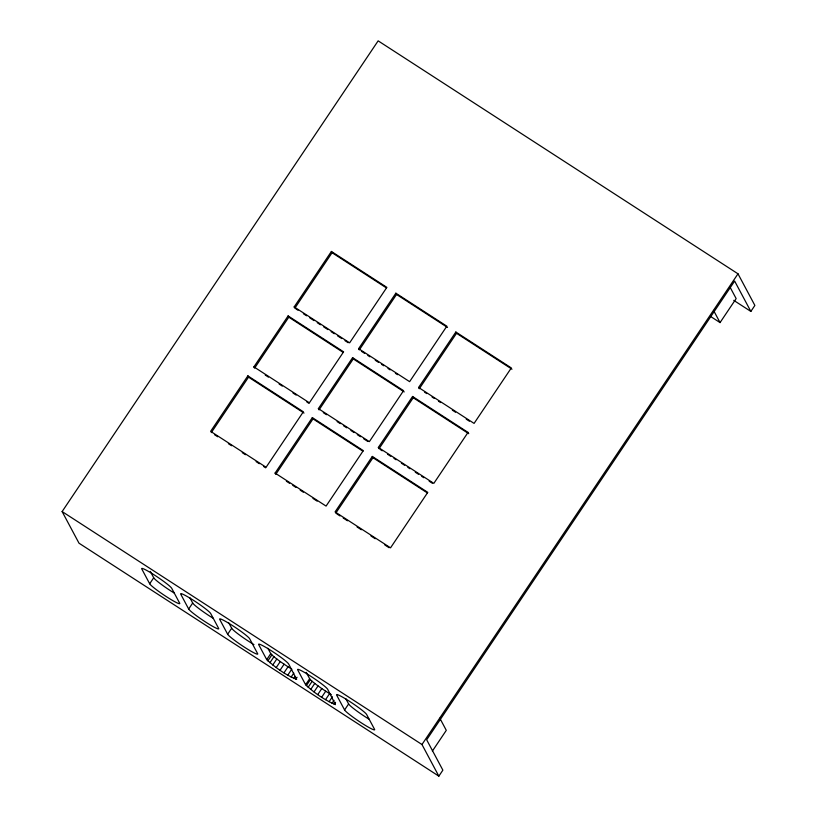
<?xml version="1.0" encoding="UTF-8"?>
<svg xmlns="http://www.w3.org/2000/svg" width="817" height="817" viewBox="0 0 817 817"><rect width="100%" height="100%" fill="white"/><g stroke="black" fill="none" stroke-linecap="round" stroke-linejoin="round"><path stroke-width="1.23" d="M750.854 311.43L734.636 281.068L426.668 739.793L442.875 770.155L438.852 776.15L79.004 543.193L62.123 511.565L378.148 40.85L737.996 273.807L754.877 305.435L750.854 311.43L733.748 300.36M247.857 375.881L210.623 431.345L266.097 467.263L303.342 411.799L247.857 375.881L248.542 377.148L304.016 413.065M253.903 366.884L288.115 315.924L343.6 351.831L309.377 402.801L253.903 366.884L254.577 368.15L288.799 317.18L288.115 315.924M294.161 306.926L331.396 251.462L386.87 287.37L349.635 342.844L294.161 306.926L294.835 308.193L332.07 252.719L331.396 251.462M211.297 432.612L248.542 377.148M149.685 583.767L141.75 568.908A18.137 1.705 33.9 0 1 155.056 575.454A18.137 1.705 33.9 0 1 171.733 588.322L179.669 603.181A18.137 1.705 33.9 0 1 166.362 596.645A18.137 1.705 33.9 0 1 149.685 583.767L153.708 577.772L150.308 571.41M275.094 473.084L312.329 417.62L363.31 450.627L326.075 506.091L275.094 473.084L275.768 474.35L313.013 418.886L312.329 417.62M318.375 408.623L352.597 357.662L403.567 390.659L369.355 441.629L318.375 408.623L319.049 409.889L353.271 358.918L352.597 357.662M358.632 348.665L395.867 293.201L446.848 326.197L409.613 381.662L358.632 348.665L359.306 349.931L396.541 294.457L395.867 293.201M188.666 609.012L180.731 594.143A18.137 1.705 33.9 0 1 194.037 600.689A18.137 1.705 33.9 0 1 210.715 613.557L218.65 628.426A18.137 1.705 33.9 0 1 205.353 621.88A18.137 1.705 33.9 0 1 188.666 609.012L192.689 603.017L189.861 597.707M227.647 634.247L219.712 619.388A18.137 1.705 33.9 0 1 233.019 625.924A18.137 1.705 33.9 0 1 249.696 638.792L257.641 653.661A18.137 1.705 33.9 0 1 244.334 647.115A18.137 1.705 33.9 0 1 227.647 634.247L231.671 628.253L228.842 622.942M372.307 456.448L335.072 511.912L390.546 547.829L427.781 492.365L372.307 456.448L372.981 457.714L427.393 492.937M413.239 397.746L379.027 448.717L378.342 447.45L412.565 396.48L468.039 432.397L468.713 433.664L413.239 397.746L412.565 396.48M418.6 387.493L455.845 332.019L511.319 367.936L474.085 423.4L418.6 387.493L419.284 388.759L456.519 333.285L455.845 332.019M335.746 513.178L372.981 457.714M266.73 659.636L258.693 644.623A18.137 1.705 33.9 0 1 272 651.169A18.137 1.705 33.9 0 1 288.687 664.037L296.632 679.346C285.593 675.056 275.482 667.632 266.73 659.636L270.754 653.641L267.884 648.279M267.853 660.902L271.877 654.897L270.754 653.641M269.916 662.72L273.94 656.725L271.877 654.897M272.776 664.987L276.8 658.992L273.94 656.725M276.238 667.54L280.262 661.545L276.8 658.992M280.068 670.206L284.091 664.201L280.262 661.545M283.999 672.799L288.033 666.805L291.802 669.154L287.778 675.148M291.138 677.089L293.824 673.096M293.844 678.498L295.182 676.496M295.723 679.264L297.061 677.262M468.039 432.397L433.827 483.368L378.342 447.45M305.619 684.717L297.684 669.858A18.137 1.705 33.9 0 1 310.981 676.405A18.137 1.705 33.9 0 1 327.668 689.272L335.43 704.632C324.482 699.965 314.228 692.918 305.619 684.717L309.643 678.723L306.242 672.35M306.355 685.657L310.378 679.652L309.643 678.723M308.121 687.301L312.145 681.307L310.378 679.652M310.736 689.436L314.759 683.441L312.145 681.307M314.024 691.917L318.048 685.912L314.759 683.441M317.762 694.562L321.786 688.568L318.048 685.912M321.694 697.197L325.717 691.202L331.334 694.695M325.554 699.648L329.578 693.653M329.077 701.742L332.427 696.738M332.019 703.335L334.03 700.332M334.184 704.325L335.532 702.324M344.59 709.953L336.645 695.083A18.137 1.705 33.9 0 1 349.952 701.629A18.137 1.705 33.9 0 1 366.639 714.497L374.574 729.356A18.137 1.705 33.9 0 1 361.267 722.82A18.137 1.705 33.9 0 1 344.59 709.953L348.614 703.948L345.775 698.647M438.852 776.15L421.97 744.522L737.996 273.807M432.367 751.099L446.296 730.347L439.842 718.245M710.667 316.516L720.053 322.592L736.158 298.603L730.245 287.533M332.07 252.719L386.482 287.952M396.541 294.457L447.522 327.464M456.519 333.285L511.993 369.202M295.897 308.877L298.031 310.266M303.373 313.718L306.569 315.791M309.766 317.864L314.034 320.621M317.241 322.695L320.438 324.768M323.634 326.841L327.903 329.598M331.11 331.671L334.306 333.745M337.503 335.818L341.772 338.575M344.978 340.648L348.175 342.721M361.431 351.3L364.617 353.363M367.803 355.426L369.927 356.804M375.238 360.246L378.424 362.309M381.61 364.372L383.735 365.74M387.983 368.487L390.107 369.866M395.418 373.308L397.542 374.676M424.615 392.211L426.75 393.59M432.081 397.042L434.215 398.42M438.484 401.188L440.618 402.567M452.352 410.165L455.549 412.238M466.221 419.141L469.418 421.215M288.799 317.18L343.201 352.413M353.271 358.918L404.241 391.925M265.249 375.064L268.446 377.137M279.118 384.041L282.314 386.114M292.986 393.018L296.183 395.091M306.855 401.995L308.989 403.373M323.297 412.646L326.483 414.709M337.104 421.582L340.291 423.645M343.477 425.708L346.663 427.771M350.912 430.518L354.098 432.581M357.284 434.644L360.471 436.707M363.657 438.77L367.905 441.517M380.089 449.411L382.223 450.79M387.554 454.242L390.761 456.315M393.957 458.388L396.092 459.767M401.423 463.219L404.629 465.292M407.826 467.365L409.96 468.744M415.291 472.206L418.498 474.279M421.695 476.342L423.829 477.731M429.16 481.182L432.367 483.255M313.013 418.886L362.922 451.198M214.503 434.685L217.7 436.758M228.372 443.662L231.568 445.735M242.24 452.649L245.437 454.712M256.109 461.625L259.306 463.699M263.574 466.456L265.709 467.835M286.389 481.233L289.575 483.296M292.762 485.359L295.948 487.422M300.196 490.169L303.383 492.232M312.942 498.421L317.19 501.168M336.808 513.873L340.015 515.946M343.211 518.019L347.48 520.776M357.08 526.996L361.349 529.753M370.949 535.972L375.217 538.74M384.817 544.949L389.086 547.717M62.123 511.565L421.97 744.522M284.091 664.201L288.033 666.805M321.786 688.568L325.717 691.202M713.547 310.419L720.053 322.592M174.215 593.05A18.137 1.705 33.9 0 1 153.708 577.772M253.964 644.593A18.137 1.705 33.9 0 1 231.671 628.253M213.196 618.285A18.137 1.705 33.9 0 1 192.689 603.017M369.121 719.226A18.137 1.705 33.9 0 1 348.614 703.948"/></g></svg>
